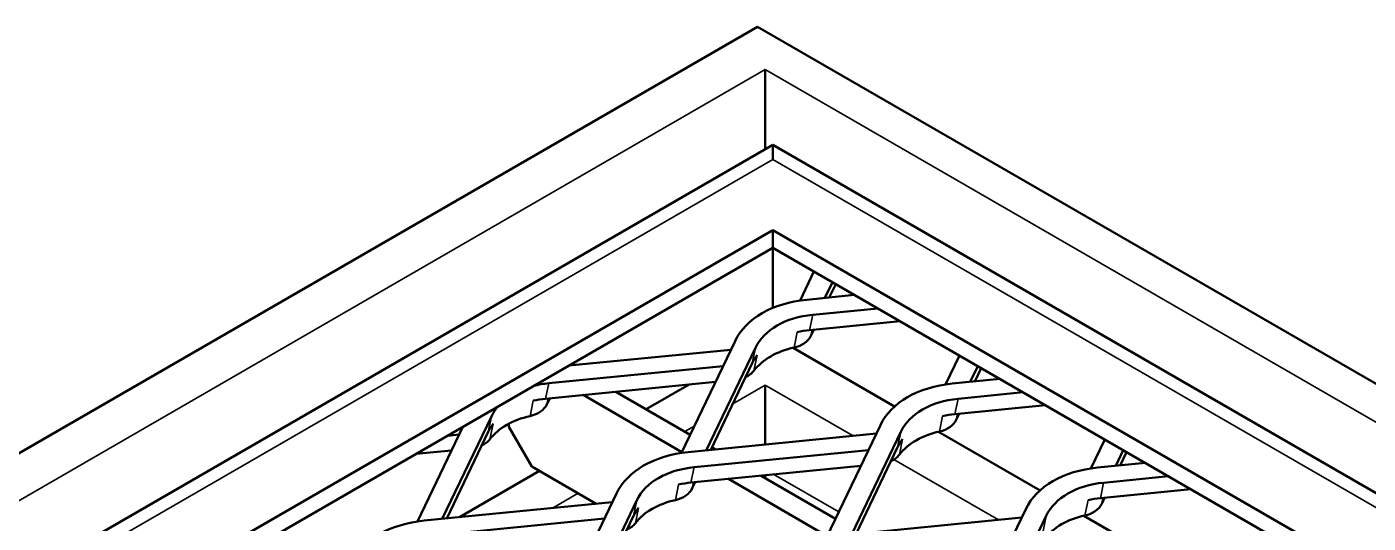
# Model space of a CAD drawing. Header units: millimetres. Extents: x 0 to 1485, y 0 to 1050.
# Drawn here: x 1099.4 to 1223.4, y 547.8 to 593.7 of the extents above; entities that cross this region are included whole.
import ezdxf

# ---------------------------------------------------------------- set-up
doc = ezdxf.new("R2010")
doc.units = ezdxf.units.MM
doc.header["$LTSCALE"] = 2.5
doc.layers.add('Sichtbar (ISO)', color=7, linetype='Continuous', lineweight=50)
doc.layers.add('Sichtbar schmal (ISO)', color=7, linetype='Continuous', lineweight=35)

msp = doc.modelspace()

# ---------------------------------------------------------------- linework, layer by layer
at = {"layer": 'Sichtbar (ISO)'}
for p, q in [((1166.9679, 593.6837), (744.118, 349.5513)), ((1449.8106, 430.3844), (1166.9679, 593.6837)), ((1167.675, 589.7316), (1167.675, 582.3809)), ((764.1597, 349.4112), (1168.3821, 582.7891)), ((1168.3821, 581.4363), (1168.3821, 582.7891)), ((1429.769, 431.8773), (1168.3821, 582.7891)), ((1168.3821, 574.9043), (779.4734, 350.3678)), ((1168.3821, 574.9043), (1414.4553, 432.8339)), ((1168.3821, 574.9043), (1168.3821, 573.2713)), ((1168.3821, 573.2713), (780.8876, 349.5513)), ((1168.3821, 573.2713), (1394.0906, 442.9585)), ((1168.3821, 573.2713), (1168.3821, 567.7128)), ((1172.1797, 571.0788), (1170.8947, 568.3977)), ((1173.1948, 568.6396), (1173.8905, 570.0911)), ((1173.5989, 568.6794), (1174.1921, 569.9169)), ((1171.512, 568.4741), (1175.9372, 568.9094)), ((1171.7735, 565.6582), (1180.1424, 566.4815)), ((1178.0777, 567.6736), (1172.0713, 567.0827)), ((1171.8991, 565.1328), (1172.1695, 565.6971)), ((1159.9345, 554.3131), (1164.8891, 564.6503)), ((1166.773, 564.0237), (1162.2347, 554.555)), ((1170.2435, 564.0317), (1179.6345, 558.6098)), ((1164.509, 563.8573), (1149.5228, 562.3829)), ((1185.6148, 563.3221), (1184.3297, 560.641)), ((1147.6761, 560.7548), (1163.7815, 562.3393)), ((1149.602, 562.4286), (1149.6581, 562.3962)), ((1162.6388, 554.5948), (1166.4752, 562.5992)), ((1186.6299, 560.8829), (1187.3255, 562.3343)), ((1187.0339, 560.9226), (1187.6271, 562.1602)), ((1147.3784, 559.3303), (1163.0796, 560.875)), ((1156.673, 558.3461), (1160.637, 560.6347)), ((1167.675, 560.5798), (1167.675, 555.0903)), ((1184.947, 560.7173), (1189.3722, 561.1527)), ((1147.5039, 558.805), (1147.7743, 559.3693)), ((1159.9753, 554.3983), (1150.8425, 559.6711)), ((1153.8633, 559.9683), (1160.7417, 555.9971)), ((1191.5127, 559.9169), (1185.5063, 559.3259)), ((1185.2086, 557.9014), (1193.5775, 558.7248)), ((1185.3341, 557.3761), (1185.6046, 557.9404)), ((1139.7303, 556.7292), (1135.5393, 547.9853)), ((1137.8395, 548.2272), (1142.3778, 557.6958)), ((1143.9869, 556.7373), (1143.9869, 557.0186)), ((1143.9869, 556.7373), (1146.1082, 553.063)), ((1173.3696, 546.5564), (1178.3242, 556.8936)), ((1138.2436, 548.267), (1142.0801, 556.2713)), ((1139.3863, 556.0114), (1138.3024, 555.9048)), ((1177.9441, 556.1006), (1160.5518, 554.3895)), ((1180.208, 556.267), (1175.6697, 546.7983)), ((1183.6786, 556.2749), (1193.0695, 550.8531)), ((1199.0498, 555.5653), (1197.7647, 552.8842)), ((1135.3895, 554.223), (1138.6845, 554.5472)), ((1161.1111, 552.9981), (1177.2165, 554.5826)), ((1162.754, 554.8353), (1163.0931, 554.6395)), ((1176.0738, 546.8381), (1179.9103, 554.8425)), ((1200.0649, 553.1262), (1200.7606, 554.5776)), ((1200.469, 553.1659), (1201.0621, 554.4035)), ((1146.1082, 553.063), (1152.0608, 549.6263)), ((1160.8134, 551.5736), (1176.5147, 553.1183)), ((1198.3821, 552.9606), (1202.8072, 553.396)), ((1139.415, 548.3822), (1146.8153, 552.6548)), ((1160.9389, 551.0483), (1161.2094, 551.6126)), ((1173.4104, 546.6416), (1164.2775, 551.9144)), ((1167.2983, 552.2116), (1174.1767, 548.2404)), ((1167.675, 551.9941), (1167.675, 552.2487)), ((1204.9477, 552.1601), (1198.9413, 551.5692)), ((1153.929, 550.5658), (1148.9744, 540.2286)), ((1198.6436, 550.1447), (1207.0125, 550.9681)), ((1136.1567, 548.0616), (1153.5489, 549.7727)), ((1151.2745, 540.4705), (1155.8128, 549.9391)), ((1186.8046, 538.7997), (1191.7592, 549.1369)), ((1198.7691, 549.6194), (1199.0396, 550.1837)), ((1152.8213, 548.2547), (1136.7159, 546.6702)), ((1151.6786, 540.5102), (1155.5151, 548.5146)), ((1191.3791, 548.3438), (1173.9869, 546.6328)), ((1193.643, 548.5103), (1189.1047, 539.0416)), ((1197.1136, 548.5182), (1206.5045, 543.0964))]:
    msp.add_line(p, q, dxfattribs=at)
for centre, major_axis, start_param, end_param in [((1174.3083, 561.5171), (-9.7885, 2.0459), 5.14148013, 6.11622732), ((1174.3083, 561.5171), (-7.8308, 1.6367), 5.14148013, 6.11622732), ((1174.0106, 560.0926), (7.8308, -1.6367), 1.99988748, 2.15384516), ((1173.7128, 558.6681), (-7.8308, 1.6367), 5.29543781, 5.96226963), ((1169.0733, 566.0728), (2.9365, -0.6138), 5.29543781, 6.11622732), ((1174.0106, 560.0926), (-7.8308, 1.6367), 5.96226963, 6.11622732), ((1163.9822, 563.1334), (2.9365, -0.6138), 5.54107457, 5.96226963), ((1149.9131, 555.1893), (7.8308, -1.6367), 1.99988748, 2.18940182), ((1187.7433, 553.7604), (-9.7885, 2.0459), 5.14148013, 6.11622732), ((1149.6154, 553.7648), (7.8308, -1.6367), 1.99988748, 2.15384516), ((1187.7433, 553.7604), (-7.8308, 1.6367), 5.14148013, 6.11622732), ((1149.9131, 555.1893), (-7.8308, 1.6367), 5.92671297, 6.11622732), ((1144.6781, 559.745), (2.9365, -0.6138), 5.29543781, 6.11622732), ((1187.4456, 552.3359), (7.8308, -1.6367), 1.99988748, 2.15384516), ((1149.6154, 553.7648), (-7.8308, 1.6367), 5.96226963, 6.11622732), ((1149.3177, 552.3403), (-7.8308, 1.6367), 5.29543781, 5.96226963), ((1182.5084, 558.3161), (2.9365, -0.6138), 5.29543781, 6.11622732), ((1139.587, 556.8056), (2.9365, -0.6138), 5.54107457, 5.96226963), ((1187.4456, 552.3359), (-7.8308, 1.6367), 5.96226963, 6.11622732), ((1187.1479, 550.9114), (-7.8308, 1.6367), 5.29543781, 5.96226963), ((1163.3481, 547.4325), (-9.7885, 2.0459), 5.14148013, 6.11622732), ((1177.4172, 555.3767), (2.9365, -0.6138), 5.54107457, 5.96226963), ((1163.3481, 547.4325), (-7.8308, 1.6367), 5.14148013, 6.11622732), ((1201.1784, 546.0037), (-9.7885, 2.0459), 5.14148013, 6.11622732), ((1163.0504, 546.008), (7.8308, -1.6367), 1.99988748, 2.15384516), ((1201.1784, 546.0037), (-7.8308, 1.6367), 5.14148013, 6.11622732), ((1158.1132, 551.9883), (2.9365, -0.6138), 5.29543781, 6.11622732), ((1163.0504, 546.008), (-7.8308, 1.6367), 5.96226963, 6.11622732), ((1162.7527, 544.5835), (-7.8308, 1.6367), 5.29543781, 5.96226963), ((1195.9434, 550.5594), (2.9365, -0.6138), 5.29543781, 6.11622732), ((1200.8806, 544.5792), (7.8308, -1.6367), 1.99988748, 2.15384516), ((1138.953, 541.1047), (-9.7885, 2.0459), 5.14148013, 6.11622732), ((1200.5829, 543.1547), (-7.8308, 1.6367), 5.29543781, 5.96226963), ((1153.022, 549.0489), (2.9365, -0.6138), 5.54107457, 5.96226963)]:
    msp.add_ellipse(centre, major_axis=major_axis, ratio=0.68595823, start_param=start_param, end_param=end_param, dxfattribs=at)
at = {"layer": 'Sichtbar schmal (ISO)'}
for p, q in [((1167.675, 589.7316), (750.9633, 349.143)), ((1442.9654, 430.7927), (1167.675, 589.7316)), ((1168.3821, 581.4363), (768.1597, 350.3678)), ((1168.3821, 581.4363), (1425.769, 432.8339)), ((1171.7735, 565.6582), (1172.0713, 567.0827)), ((1170.6364, 565.4779), (1170.3386, 564.0534)), ((1172.0138, 565.6818), (1171.8991, 565.1328)), ((1166.4752, 562.5992), (1166.773, 564.0237)), ((1166.9337, 563.3401), (1166.636, 561.9156)), ((1147.6761, 560.7548), (1147.3784, 559.3303)), ((1167.675, 560.5798), (1164.678, 558.8495)), ((1175.7988, 555.8895), (1167.675, 560.5798)), ((1145.9435, 557.7255), (1146.2412, 559.15)), ((1147.5039, 558.805), (1147.6186, 559.354)), ((1185.2086, 557.9014), (1185.5063, 559.3259)), ((1185.4488, 557.9251), (1185.3341, 557.3761)), ((1142.3778, 557.6958), (1142.0801, 556.2713)), ((1142.2408, 555.5878), (1142.5385, 557.0123)), ((1161.1258, 556.7986), (1160.2396, 556.287)), ((1184.0714, 557.7211), (1183.7737, 556.2966)), ((1179.9103, 554.8425), (1180.208, 556.267)), ((1180.3687, 555.5834), (1180.071, 554.1589)), ((1161.1111, 552.9981), (1160.8134, 551.5736)), ((1189.2338, 548.1328), (1179.5706, 553.7118)), ((1160.9389, 551.0483), (1161.0537, 551.5972)), ((1168.4704, 552.3269), (1174.474, 548.8607)), ((1198.6436, 550.1447), (1198.9413, 551.5692)), ((1150.3819, 550.5956), (1148.0133, 549.2281)), ((1159.3785, 549.9688), (1159.6762, 551.3933)), ((1155.8128, 549.9391), (1155.5151, 548.5146)), ((1155.6758, 547.831), (1155.9736, 549.2556)), ((1197.5064, 549.9644), (1197.2087, 548.5399)), ((1198.8839, 550.1684), (1198.7691, 549.6194)), ((1193.3453, 547.0858), (1193.643, 548.5103))]:
    msp.add_line(p, q, dxfattribs=at)

doc.saveas('drawing.dxf')
